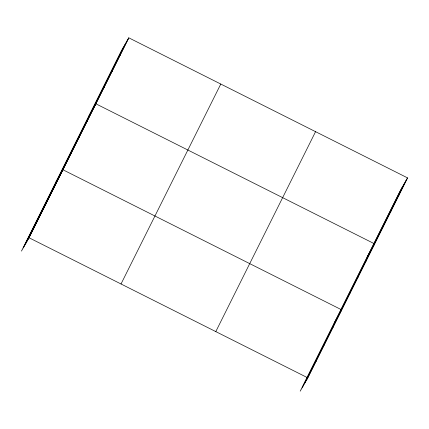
<?xml version="1.0" encoding="UTF-8"?>
<svg xmlns="http://www.w3.org/2000/svg" width="429" height="429" viewBox="0 0 429 429"><rect width="100%" height="100%" fill="white"/><g stroke="black" fill="none" stroke-linecap="round" stroke-linejoin="round"><path stroke-width="0.64" d="M23.686 247.168L123.45 47.238M25.992 243.109L125.756 43.179M28.228 239.173L127.992 39.243M128.797 37.822L121.214 51.174L21.45 251.104L29.033 237.757L128.797 37.822L407.55 177.896L307.786 377.826L300.203 391.178L399.967 191.243L407.55 177.896M121.021 283.977L220.785 84.046M215.798 331.601L315.562 131.671M302.44 387.237L402.204 187.307M304.746 383.183L404.509 183.247M306.982 379.241L406.746 179.311M119.761 55.732L120.565 54.317M111.535 72.228L112.339 70.812M103.303 88.723L104.108 87.307M88.294 117.155L95.876 103.802L374.63 243.87L367.042 257.223M86.84 121.713L87.645 120.297M78.609 138.208L79.413 136.792M70.377 154.703L71.187 153.282M55.368 183.129L62.956 169.777L341.704 309.851L334.121 323.198M53.668 188.192L54.472 186.771M45.19 205.185L45.994 203.764M36.712 222.179L37.516 220.763M398.514 195.806L399.319 194.391M390.283 212.301L391.087 210.88M382.051 228.796L382.861 227.375M365.594 261.781L366.398 260.365M357.362 278.276L358.167 276.861M349.131 294.771L349.935 293.356M332.421 328.26L333.226 326.844M323.943 345.254L324.748 343.838M315.46 362.248L316.264 360.832M29.033 237.757L307.786 377.826"/></g></svg>
